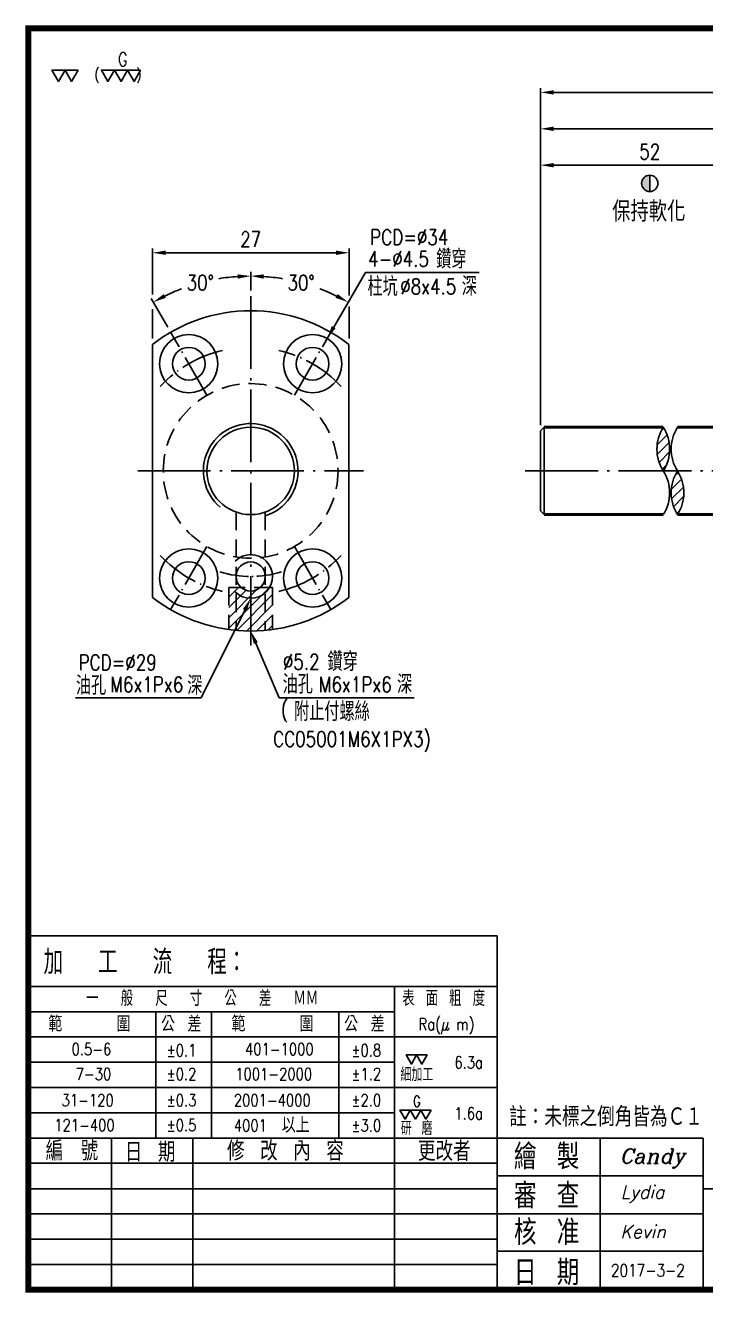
# Model space of a CAD drawing. Header units: millimetres. Extents: x 4931 to 5176, y 44 to 218.
# Drawn here: x 4931 to 5024.4, y 44.3 to 218.4 of the extents above; entities that cross this region are included whole.
import ezdxf
from ezdxf.enums import TextEntityAlignment as Align

# ---------------------------------------------------------------- set-up
doc = ezdxf.new("R2010")
doc.units = ezdxf.units.MM
doc.header["$LTSCALE"] = 10
doc.linetypes.add('C', pattern=[2.5625, 2, -0.25, 0.0625, -0.25])
doc.linetypes.add('H', pattern=[0.75, 0.5, -0.25])
doc.layers.get('0').update_dxf_attribs({"linetype": 'CONTINUOUS'})
doc.layers.get('DEFPOINTS').update_dxf_attribs({"linetype": 'CONTINUOUS'})
for name, color, linetype in [('04', 4, 'CONTINUOUS'), ('C', 1, 'C'), ('H', 5, 'H')]:
    doc.layers.add(name, color=color, linetype=linetype)
for name, color, linetype, lineweight in [('AM_0', 7, 'CONTINUOUS', 50), ('AM_4', 3, 'CONTINUOUS', 25), ('AM_5', 3, 'CONTINUOUS', 25), ('標籤(紅)', 2, 'CONTINUOUS', 30)]:
    doc.layers.add(name, color=color, linetype=linetype, lineweight=lineweight)
doc.styles.add('ROMANC', font='romanc')
doc.styles.add('SIMPLEX', font='SIMPLEX.shx', dxfattribs={"width": 0.8, "height": 2.1, "bigfont": 'chineset.shx'})
doc.styles.get("Standard").update_dxf_attribs({"font": 'TXT', "width": 0.8, "bigfont": 'CHINESET'})
doc.styles.add('WW', font='ITALICT.SHX')
doc.dimstyles.new('STANDARD$0', dxfattribs={"dimscale": 0, "dimtxt": 2.1, "dimasz": 1.8, "dimexe": 0.6, "dimexo": 0.8, "dimgap": 0.8, "dimtad": 1, "dimdec": 3, "dimrnd": 0.0005, "dimdsep": 46, "dimtxsty": 'SIMPLEX', "dimcen": 0, "dimclrd": 6, "dimclre": 6, "dimclrt": 3, "dimadec": 1, "dimazin": 2, "dimtp": -0.1, "dimtm": 0.2, "dimtfac": 1, "dimtdec": 3, "dimtmove": 2, "dimatfit": 3, "dimfxl": 0, "dimtvp": 0.790698, "dimarcsym": 0})
doc.dimstyles.new('STANDARD$2', dxfattribs={"dimscale": 0, "dimtxt": 2.1, "dimasz": 1.8, "dimexe": 0.6, "dimexo": 0.8, "dimgap": 0.8, "dimtad": 0, "dimtih": 1, "dimtoh": 1, "dimdec": 3, "dimrnd": 0.0005, "dimdsep": 46, "dimtxsty": 'SIMPLEX', "dimcen": 0, "dimclrd": 6, "dimclre": 6, "dimclrt": 3, "dimadec": 1, "dimazin": 2, "dimtp": -0.1, "dimtm": 0.2, "dimtfac": 1, "dimtdec": 3, "dimtmove": 2, "dimatfit": 3, "dimfxl": 0, "dimtvp": 0.790698, "dimarcsym": 0})

# ---------------------------------------------------------------- blocks, each defined once
blk = doc.blocks.new('*D13')
at = {"color": 6, "lineweight": -2}
for p, q in [((4961.94, 181.97), (4961.94, 184.54)), ((4950.54, 176.92), (4948.25, 180.88))]:
    blk.add_line(p, q, dxfattribs=at)
for start, end in [(93.8531, 99.3923), (110.7594, 116.1469)]:
    blk.add_arc((4961.94, 157.17), 26.77, start, end, dxfattribs=at)
at = {"color": 6}
for points in [[(4960.13, 184.18), (4960.15, 183.58), (4961.94, 183.94)], [(4950.28, 180.94), (4950, 181.47), (4948.55, 180.36)]]:
    blk.add_solid(points, dxfattribs=at)
at = {"layer": 'DEFPOINTS', "color": 0}
for p in [(4957.29, 183.54), (4961.94, 181.17), (4950.94, 176.23), (4955.94, 167.57), (4961.94, 133.17)]:
    blk.add_point(p, dxfattribs=at)
at = {"color": 3, "insert": (4955.01, 183.03), "char_height": 2.1, "attachment_point": 5, "style": 'SIMPLEX'}
blk.add_mtext('30°', dxfattribs=at)
blk = doc.blocks.new('*D14')
at = {"color": 6, "lineweight": -2}
for p, q in [((4961.94, 181.97), (4961.94, 184.54)), ((4973.34, 176.92), (4975.62, 180.88))]:
    blk.add_line(p, q, dxfattribs=at)
for start, end in [(80.6077, 86.1469), (63.8531, 69.2406)]:
    blk.add_arc((4961.94, 157.17), 26.77, start, end, dxfattribs=at)
at = {"color": 6}
for points in [[(4963.72, 183.58), (4963.74, 184.18), (4961.94, 183.94)], [(4973.87, 181.47), (4973.59, 180.94), (4975.32, 180.36)]]:
    blk.add_solid(points, dxfattribs=at)
at = {"layer": 'DEFPOINTS', "color": 0}
for p in [(4961.94, 181.17), (4971.09, 182.33), (4972.94, 176.23), (4967.94, 167.57), (4961.94, 133.17)]:
    blk.add_point(p, dxfattribs=at)
at = {"color": 3, "insert": (4968.86, 183.03), "char_height": 2.1, "attachment_point": 5, "style": 'SIMPLEX'}
blk.add_mtext('30°', dxfattribs=at)
blk = doc.blocks.new('*D15')
at = {"layer": 'AM_5', "color": 6, "lineweight": -2}
for p, q in [((4948.44, 181.41), (4948.44, 187.74)), ((4973.64, 187.14), (4950.24, 187.14)), ((4975.44, 181.29), (4975.44, 187.74)), ((4948.44, 175.34), (4948.44, 179.41)), ((4975.44, 175.34), (4975.44, 179.78))]:
    blk.add_line(p, q, dxfattribs=at)
at = {"layer": 'AM_5', "color": 6}
for points in [[(4950.24, 187.44), (4950.24, 186.84), (4948.44, 187.14)], [(4973.64, 187.44), (4973.64, 186.84), (4975.44, 187.14)]]:
    blk.add_solid(points, dxfattribs=at)
at = {"layer": 'DEFPOINTS', "color": 0}
for p in [(4948.44, 187.14), (4948.44, 174.54), (4975.44, 174.54)]:
    blk.add_point(p, dxfattribs=at)
at = {"layer": 'AM_5', "color": 3, "insert": (4961.94, 188.99), "char_height": 2.1, "attachment_point": 5, "style": 'SIMPLEX'}
blk.add_mtext('27', dxfattribs=at)
blk = doc.blocks.new('*D19')
at = {"color": 6, "lineweight": -2}
blk.add_line((5029.94, 199.17), (5003.54, 199.17), dxfattribs=at)
at = {"color": 6}
for points in [[(5003.54, 199.47), (5003.54, 198.87), (5001.74, 199.17)], [(5029.94, 199.47), (5029.94, 198.87), (5031.74, 199.17)]]:
    blk.add_solid(points, dxfattribs=at)
at = {"layer": 'DEFPOINTS', "color": 0}
for p in [(5001.74, 199.17), (5001.74, 162.67), (5031.74, 163.17)]:
    blk.add_point(p, dxfattribs=at)
at = {"color": 3, "insert": (5016.74, 201.02), "char_height": 2.1, "attachment_point": 5, "style": 'SIMPLEX'}
blk.add_mtext('52', dxfattribs=at)
blk = doc.blocks.new('*D23')
at = {"layer": 'AM_5', "color": 6, "lineweight": -2}
for p, q in [((5001.74, 163.47), (5001.74, 209.77)), ((5157.94, 209.17), (5003.54, 209.17)), ((5159.74, 162.32), (5159.74, 209.77))]:
    blk.add_line(p, q, dxfattribs=at)
at = {"layer": 'AM_5', "color": 6}
for points in [[(5003.54, 209.47), (5003.54, 208.87), (5001.74, 209.17)], [(5157.94, 209.47), (5157.94, 208.87), (5159.74, 209.17)]]:
    blk.add_solid(points, dxfattribs=at)
at = {"layer": 'DEFPOINTS', "color": 0}
for p in [(5001.74, 209.17), (5001.74, 162.67), (5159.74, 161.52)]:
    blk.add_point(p, dxfattribs=at)
at = {"layer": 'AM_5', "color": 3, "insert": (5080.74, 211.02), "char_height": 2.1, "attachment_point": 5, "style": 'SIMPLEX'}
blk.add_mtext('715', dxfattribs=at)
blk = doc.blocks.new('*D33')
at = {"layer": 'AM_5', "color": 6, "lineweight": -2}
for p, q in [((5001.74, 163.47), (5001.74, 204.77)), ((5003.54, 204.17), (5134.94, 204.17)), ((5136.74, 163.47), (5136.74, 204.77))]:
    blk.add_line(p, q, dxfattribs=at)
at = {"layer": 'AM_5', "color": 6}
for points in [[(5003.54, 204.47), (5003.54, 203.87), (5001.74, 204.17)], [(5134.94, 204.47), (5134.94, 203.87), (5136.74, 204.17)]]:
    blk.add_solid(points, dxfattribs=at)
at = {"layer": 'DEFPOINTS', "color": 0}
for p in [(5136.74, 204.17), (5001.74, 162.67), (5136.74, 162.67)]:
    blk.add_point(p, dxfattribs=at)
at = {"layer": 'AM_5', "color": 3, "insert": (5069.24, 206.02), "char_height": 2.1, "attachment_point": 5, "style": 'SIMPLEX'}
blk.add_mtext('677', dxfattribs=at)
blk = doc.blocks.new('ins3')
blk.add_hatch(color=0).paths.add_polyline_path([(-1.75, 0, 0.414214), (0, -1.75), (0, 1.75, 0.414214)])
at = {"color": 0}
blk.add_lwpolyline([(0, 1.75), (0, -1.75)], dxfattribs=at)
blk.add_circle((0, 0), 1.75, dxfattribs=at)

msp = doc.modelspace()

# ---------------------------------------------------------------- hatches: boundary and pattern name
at = {"layer": '04', "ltscale": 0.3}
h = msp.add_hatch(dxfattribs=at)
h.set_pattern_fill('ANSI31', color=256, scale=0.3, style=0)
h.set_pattern_definition([(45, (-38.3178, 6.5752), (-0.67351921, 0.67351921), [])])
h.paths.add_polyline_path([(5018.5918, 163.1737, 0.29059164), (5018.5918, 157.1737, 0.29059164)])
h.paths.add_polyline_path([(5020.5472, 157.1737, 0.29059164), (5020.5472, 151.1737, 0.29059164)])
at = {"layer": '04'}
h = msp.add_hatch(dxfattribs=at)
h.set_pattern_fill('_USER', color=256, angle=45, style=0, pattern_type=0)
h.set_pattern_definition([(45, (5049.8111, 157.1737), (-0.707107, 0.707107), [])])
h.paths.add_polyline_path([(4964.9351, 141.1737), (4964.5331, 141.1737, -0.07953455), (4963.9351, 140.4377), (4963.9351, 135.2648, 0.01143926), (4964.9351, 135.3792)])
h.paths.add_polyline_path([(4963.9351, 140.4377, -0.18448309), (4961.9351, 139.6737), (4961.9351, 135.1737, 0.02276262), (4963.9351, 135.2648)])
h.paths.add_polyline_path([(4963.9351, 140.4377), (4963.9351, 141.1737), (4963.2579, 141.1737, -0.18267581), (4961.9351, 140.6737), (4961.9351, 139.6737, 0.18448309)])
h.paths.add_polyline_path([(4964.5331, 141.1737), (4963.9351, 141.1737), (4963.9351, 140.4377, 0.07953455)])
h.paths.add_polyline_path([(4961.9351, 140.6737, -0.18267581), (4960.6122, 141.1737), (4959.9351, 141.1737), (4959.9351, 140.4377, 0.18448309), (4961.9351, 139.6737)])
h.paths.add_polyline_path([(4959.9351, 141.1737), (4958.9351, 141.1737), (4958.9351, 135.3792, 0.00938325), (4959.755, 135.282), (4959.9351, 135.6448)])
h.paths.add_polyline_path([(4961.9351, 139.6737, -0.18448309), (4959.9351, 140.4377), (4959.9351, 135.2648, 0.02276262), (4961.9351, 135.1737)])

# ---------------------------------------------------------------- linework, layer by layer
at = {"color": 6}
for p, q in [((4973.3357, 176.9155), (4977.6931, 184.4404)), ((4977.6931, 184.4404), (4993.3303, 184.4404)), ((4961.1347, 138.0615), (4955.1413, 125.988)), ((4962.642, 133.5184), (4965.8581, 125.988)), ((4955.1413, 125.988), (4937.8871, 125.988)), ((4984.4069, 125.988), (4965.8581, 125.988))]:
    msp.add_line(p, q, dxfattribs=at)
for p, q in [((4948.4351, 174.5447), (4948.4351, 139.8028)), ((4975.4351, 174.5447), (4975.4351, 139.8028)), ((5002.2411, 163.1737), (5001.7411, 162.6737)), ((5001.7411, 162.6737), (5001.7411, 151.6737)), ((5002.2411, 163.1737), (5002.2411, 151.1737)), ((5001.7411, 151.6737), (5002.2411, 151.1737))]:
    msp.add_line(p, q)
at = {"color": 3}
for p, q in [((4931.3973, 93.3044), (4995.7986, 93.3044)), ((4995.7986, 93.3044), (4995.7986, 44.7005)), ((4931.3973, 86.361), (4995.7986, 86.361)), ((4981.6887, 86.361), (4981.6887, 44.7005)), ((4931.3973, 82.8893), (4981.6887, 82.8893)), ((4948.9122, 65.5307), (4948.9122, 82.8893)), ((4956.543, 82.8893), (4956.543, 65.5307)), ((4974.0509, 82.8893), (4974.0509, 65.5307)), ((4931.3973, 79.4176), (4995.7986, 79.4176)), ((4931.3973, 75.9459), (4981.6887, 75.9459)), ((4931.3973, 72.4742), (4995.7986, 72.4742)), ((4931.3973, 69.0024), (4981.6887, 69.0024)), ((4931.3973, 65.5307), (5024.0844, 65.5307)), ((4942.8015, 65.5307), (4942.8015, 44.4933)), ((4953.9853, 65.5307), (4953.9853, 44.4933)), ((5009.9415, 65.5307), (5009.9415, 44.7005)), ((5024.0844, 65.5307), (5024.0844, 44.7005)), ((4931.3973, 62.059), (4995.7986, 62.059)), ((4995.7986, 60.345), (5024.0844, 60.345)), ((4931.3973, 58.5506), (4995.7986, 58.5506)), ((5024.0844, 58.5506), (5175.9806, 58.5506)), ((4931.3973, 55.1156), (5024.0844, 55.1156)), ((4931.3973, 51.6439), (4995.7986, 51.6439)), ((4995.7986, 49.9735), (5024.0844, 49.9735)), ((4931.3973, 48.1722), (4995.7986, 48.1722))]:
    msp.add_line(p, q, dxfattribs=at)
at = {"const_width": 0.8132}
msp.add_lwpolyline([(4931.3973, 44.7005), (5175.9806, 44.7005), (5175.9806, 217.9731), (4931.3973, 217.9731)], close=True, dxfattribs=at)
at = {"color": 0}
for points in [[(4936.4363, 212.229), (4934.6483, 212.229), (4935.5423, 210.6806)], [(4938.2242, 212.229), (4936.4363, 212.229), (4937.3302, 210.6806)], [(4943.2338, 212.229), (4941.4458, 212.229), (4942.3398, 210.6806)], [(4945.0217, 212.229), (4943.2338, 212.229), (4944.1277, 210.6806)], [(4946.8097, 212.229), (4945.0217, 212.229), (4945.9157, 210.6806)]]:
    msp.add_lwpolyline(points, close=True, dxfattribs=at)
at = {"color": 3}
for points in [[(4984.723, 76.9416), (4983.2927, 76.9416), (4984.0079, 75.7029)], [(4986.1534, 76.9416), (4984.723, 76.9416), (4985.4382, 75.7029)], [(4983.8538, 69.3735), (4982.4235, 69.3735), (4983.1387, 68.1348)], [(4985.2842, 69.3735), (4983.8538, 69.3735), (4984.569, 68.1348)], [(4986.7146, 69.3735), (4985.2842, 69.3735), (4985.9994, 68.1348)]]:
    msp.add_lwpolyline(points, close=True, dxfattribs=at)
for centre, radius in [((4953.4351, 171.8962), 4), ((4970.4351, 171.8962), 4), ((4953.4351, 171.8962), 2.25), ((4970.4351, 171.8962), 2.25), ((4961.9351, 157.1737), 6), ((4953.4351, 142.4513), 4), ((4970.4351, 142.4513), 4), ((4953.4351, 142.4513), 2.25), ((4961.9351, 142.6737), 2), ((4970.4351, 142.4513), 2.25)]:
    msp.add_circle(centre, radius)
for centre, radius, start, end in [((4961.9351, 157.1737), 22, 52.147097, 127.852903), ((5023.3178, 160.1737), 5.5978, 147.593154, 212.406846), ((5013.8658, 160.1737), 5.5978, 327.593154, 32.406846), ((5025.2732, 160.1737), 5.5978, 147.593154, 212.406846), ((5013.8658, 154.1737), 5.5978, 327.593154, 32.406846), ((5025.2732, 154.1737), 5.5978, 147.593154, 212.406846), ((5015.8212, 154.1737), 5.5978, 327.593154, 32.406846), ((4961.9351, 157.1737), 22, 232.147097, 307.852903)]:
    msp.add_arc(centre, radius, start, end)
at = {"color": 6}
for points in [[(4973.5953, 176.7652), (4973.076, 177.0659), (4972.4337, 175.3579)], [(4960.866, 138.1949), (4961.4034, 137.9281), (4961.9351, 139.6737)], [(4962.3661, 133.4006), (4962.9179, 133.6362), (4961.9351, 135.1737)]]:
    msp.add_solid(points, dxfattribs=at)
at = {"layer": '04'}
for centre, radius, start, end in [((4961.9351, 157.1737), 6.5, 287.668171, 229.977636), ((4961.9351, 142.6737), 3, 225, 135)]:
    msp.add_arc(centre, radius, start, end, dxfattribs=at)
at = {"layer": 'AM_0'}
for p, q in [((5002.2411, 163.1737), (5018.5918, 163.1737)), ((5020.5472, 163.1737), (5045.7892, 163.1737)), ((5002.2411, 151.1737), (5018.5918, 151.1737)), ((5020.5472, 151.1737), (5045.7892, 151.1737))]:
    msp.add_line(p, q, dxfattribs=at)
at = {"layer": 'AM_4'}
msp.add_line((5009.9415, 44.7005), (5024.0844, 44.7005), dxfattribs=at)
at = {"layer": 'C', "ltscale": 0.5}
for p, q in [((4961.9351, 181.1737), (4961.9351, 133.1737)), ((4946.4351, 157.1737), (4977.4351, 157.1737)), ((4999.6484, 157.1737), (5160.8916, 157.1737))]:
    msp.add_line(p, q, dxfattribs=at)
at = {"layer": 'C', "ltscale": 0.3}
for p, q in [((4955.9351, 167.566), (4950.9351, 176.2263)), ((4967.9351, 167.566), (4972.9351, 176.2263)), ((4955.9351, 146.7814), (4950.9351, 138.1212)), ((4967.9351, 146.7814), (4972.9351, 138.1212))]:
    msp.add_line(p, q, dxfattribs=at)
for start, end in [(103.086961, 136.913039), (43.086961, 76.913039), (223.086961, 256.913039), (283.086961, 316.913039)]:
    msp.add_arc((4961.9351, 157.1737), 17, start, end, dxfattribs=at)
at = {"layer": 'C', "ltscale": 0.2}
msp.add_arc((4961.9351, 157.1737), 14.5, 253.014065, 286.985935, dxfattribs=at)
at = {"layer": 'H', "ltscale": 0.5}
for p, q in [((4959.9351, 151.5169), (4959.9351, 135.2648)), ((4963.9351, 151.5169), (4963.9351, 135.2648)), ((4964.9351, 141.1737), (4958.9351, 141.1737)), ((4958.9351, 141.1737), (4958.9351, 135.3792)), ((4964.9351, 141.1737), (4964.9351, 135.3792))]:
    msp.add_line(p, q, dxfattribs=at)
msp.add_circle((4961.9351, 157.1737), 12, dxfattribs=at)

# ---------------------------------------------------------------- block references
at = {"layer": 'AM_5', "color": 0, "xscale": 0.6399999999998727, "yscale": 0.6400000000000006, "zscale": 0.6400000000000001}
msp.add_blockref('ins3', (5016.7411, 196.6737), dxfattribs=at)

# ---------------------------------------------------------------- texts
at = {"color": 0, "style": 'SIMPLEX', "width": 0.8}
for s, height, p in [('G', 1.8647, (4943.6961, 213.7248)), ('(      )', 1.4009, (4940.4887, 211.6441))]:
    msp.add_text(s, height=height, dxfattribs=at).set_placement(p, align=Align.MIDDLE_LEFT)
at = {"color": 3}
for s, height, width, p in [('加  工  流  程：', 3.367364, 0.8, (4933.4806, 88.0241)), ('一  般  尺  寸  公  差  ＭＭ', 2.130982, 0.8, (4939.3429, 83.6726)), ('表 面 粗 度', 2.13098, 0.8, (4982.7417, 83.6726)), ('範    圍', 2.13292, 0.9, (4934.1386, 80.1455)), ('公 差', 2.13292, 0.9, (4949.6187, 80.1455)), ('範    圍', 2.13292, 0.9, (4959.2948, 80.1455)), ('公 差', 2.13292, 0.9, (4974.7748, 80.1455)), ('細加工', 1.88572, 0.8, (4982.4949, 73.3164)), ('註：未標之倒角皆為Ｃ１', 2.687157, 0.9, (4997.425, 67.1136)), ('以上', 2.13292, 0.9, (4966.1972, 66.2587)), ('研 磨', 1.88572, 0.8, (4982.5453, 65.9372)), ('編\u3000號^J', 2.67144, 0.9, (4933.7761, 62.4324)), ('日 期', 2.67144, 0.9, (4944.6436, 62.2708)), ('修 改 內 容', 2.67144, 0.9, (4958.6819, 62.4288)), ('更改者', 2.67144, 0.9, (4984.9118, 62.3881)), ('繪 製', 3.45716, 0.9, (4998.0777, 61.2416)), ('審 查', 3.45716, 0.9, (4998.0777, 55.869)), ('核 准', 3.45716, 0.9, (4998.0777, 50.8462)), ('日 期', 3.45716, 0.9, (4998.0717, 45.3219))]:
    msp.add_text(s, height=height, dxfattribs=dict(at, width=width)).set_placement(p)
at = {"color": 3, "style": 'SIMPLEX', "width": 0.8}
for s, height, p in [('Ra(μ m)', 1.65691, (4984.9804, 80.3357)), ('0.5-6', 1.65691, (4937.3399, 76.9117)), ('%%p0.1', 1.65691, (4950.3884, 76.7562)), ('401-1000', 1.65691, (4961.1561, 76.9117)), ('%%p0.8', 1.65691, (4975.7656, 76.7562)), ('6.3a', 1.65691, (4989.9086, 75.0874)), ('7-30', 1.65691, (4937.9078, 73.4906)), ('%%p0.2', 1.65691, (4950.3884, 73.4906)), ('1001-2000', 1.65691, (4959.8117, 73.4906)), ('%%p1.2', 1.65691, (4975.7656, 73.4906)), ('31-120', 1.65691, (4935.9765, 69.8964)), ('%%p0.3', 1.65691, (4950.3884, 69.8964)), ('2001-4000', 1.65691, (4959.6175, 69.8964)), ('%%p2.0', 1.65691, (4975.7656, 69.8964)), ('1.6a', 1.65691, (4989.9086, 68.0934)), ('121-400', 1.65691, (4934.9605, 66.4681)), ('%%p0.5', 1.65691, (4950.3884, 66.4681)), ('4001', 1.65691, (4959.6175, 66.4247)), ('%%p3.0', 1.65691, (4975.7656, 66.4247)), ('2017-3-2', 1.72205, (5011.4008, 46.4943))]:
    msp.add_text(s, height=height, dxfattribs=at).set_placement(p)
msp.add_text('G', height=1.4918, dxfattribs=at).set_placement((4984.2237, 70.5702), align=Align.MIDDLE_LEFT)
at = {"color": 3, "style": 'ROMANC', "oblique": 15}
msp.add_text('Candy', height=2.01315, dxfattribs=at).set_placement((5017.064, 62.727), align=Align.MIDDLE)
at = {"color": 3, "style": 'WW'}
for s, p in [('Lydia', (5012.7263, 57.2368)), ('Kevin', (5012.6963, 51.7976))]:
    msp.add_text(s, height=1.77162, dxfattribs=at).set_placement(p)
at = {"color": 3, "style": 'SIMPLEX'}
for s, insert, char_height, attachment_point in [('PCD=%%C34', (4978.3506, 188.2198), 2.1, 7), ('4-%%C4.5', (4978.0581, 185.2404), 2.1, 7), ('鑽穿', (4987.4161, 184.9696), 2.6, 7), ('柱坑', (4977.9743, 181.1795), 2.6, 7), ('%%C8x4.5', (4982.4724, 181.4493), 2.1, 7), ('深', (4990.9249, 181.242), 2.6, 7), ('油孔', (4937.9241, 126.4134), 2.6, 7), ('M6x1Px6', (4952.6731, 126.788), 2.1, 9), ('深', (4953.2176, 126.4134), 2.6, 7), ('油孔', (4966.3109, 126.5702), 2.6, 7), ('M6x1Px6', (4981.3085, 126.788), 2.1, 9), ('深', (4982.0265, 126.5702), 2.6, 7)]:
    msp.add_mtext(s, dxfattribs=dict(at, insert=insert, char_height=char_height, attachment_point=attachment_point))
at = {"style": 'SIMPLEX'}
for s, insert, char_height, attachment_point in [('鑽穿', (4972.4796, 129.6758), 2.6, 7), ('%%C5.2', (4971.3966, 129.8936), 2.1, 9), ('(      ', (4966.5933, 124.0532), 2.1, 5), ('附止付螺絲', (4967.8882, 122.8208), 2.6, 7), ('CC05001M6X1PX3)', (4986.6895, 118.5899), 2.1, 9)]:
    msp.add_mtext(s, dxfattribs=dict(at, insert=insert, char_height=char_height, attachment_point=attachment_point))
at = {"layer": 'AM_5', "color": 3, "style": 'SIMPLEX', "width": 0.8}
msp.add_text('PCD=%%C29', height=2.1, dxfattribs=at).set_placement((4938.3065, 129.8149))
at = {"layer": '標籤(紅)', "color": 2, "style": 'SIMPLEX', "width": 0.9}
msp.add_text('保持軟化', height=2.8, dxfattribs=at).set_placement((5011.5698, 191.4171))

# ---------------------------------------------------------------- dimensions: what is measured, and where the dimension line sits
dim = msp.add_linear_dim(base=(5001.7411, 199.1737), p1=(5031.7411, 163.1737), p2=(5001.7411, 162.6737), text='52', dimstyle='STANDARD$0', override={"dimscale": 1, "dimrnd": 0, "dimse1": 1, "dimse2": 1, "dimadec": 3, "dimtmove": 0})
dim.commit()
dim.dimension.update_dxf_attribs({"geometry": '*D19', "text_midpoint": (5016.7411, 201.0237)})
for base, line2, picture, middle in [((4957.2863, 183.5381), ((4955.9351, 167.566), (4950.9351, 176.2263)), '*D13', (4955.0062, 183.0327)), ((4971.0913, 182.3304), ((4967.9351, 167.566), (4972.9351, 176.2263)), '*D14', (4968.8639, 183.0327))]:
    dim = msp.add_angular_dim_2l(base=base, line1=((4961.9351, 181.1737), (4961.9351, 133.1737)), line2=line2, dimstyle='STANDARD$2', override={"dimscale": 1, "dimrnd": 0, "dimadec": 3, "dimtmove": 0, "dimarcsym": 1})
    dim.commit()
    dim.dimension.update_dxf_attribs({"geometry": picture, "text_midpoint": middle})
at = {"layer": 'AM_5'}
for base, p1, p2, text, override, picture, middle in [((5001.7411, 209.1737), (5159.7411, 161.5237), (5001.7411, 162.6737), '715', {"dimscale": 1, "dimrnd": 0, "dimadec": 3, "dimtmove": 0}, '*D23', (5080.7411, 211.0237)), ((5136.7411, 204.1737), (5001.7411, 162.6737), (5136.7411, 162.6737), '677', {"dimscale": 1, "dimrnd": 0, "dimadec": 3, "dimtmove": 0, "dimarcsym": 1}, '*D33', (5069.2411, 206.0237))]:
    dim = msp.add_linear_dim(base=base, p1=p1, p2=p2, text=text, dimstyle='STANDARD$0', override=override, dxfattribs=at)
    dim.commit()
    dim.dimension.update_dxf_attribs({"geometry": picture, "text_midpoint": middle})
dim = msp.add_linear_dim(base=(4948.4351, 187.1447), p1=(4975.4351, 174.5447), p2=(4948.4351, 174.5447), dimstyle='STANDARD$0', override={"dimscale": 1, "dimrnd": 0, "dimadec": 3, "dimtmove": 0, "dimarcsym": 1}, dxfattribs=at)
dim.commit()
dim.dimension.update_dxf_attribs({"geometry": '*D15', "text_midpoint": (4961.9351, 188.9947)})

doc.saveas('drawing.dxf')
